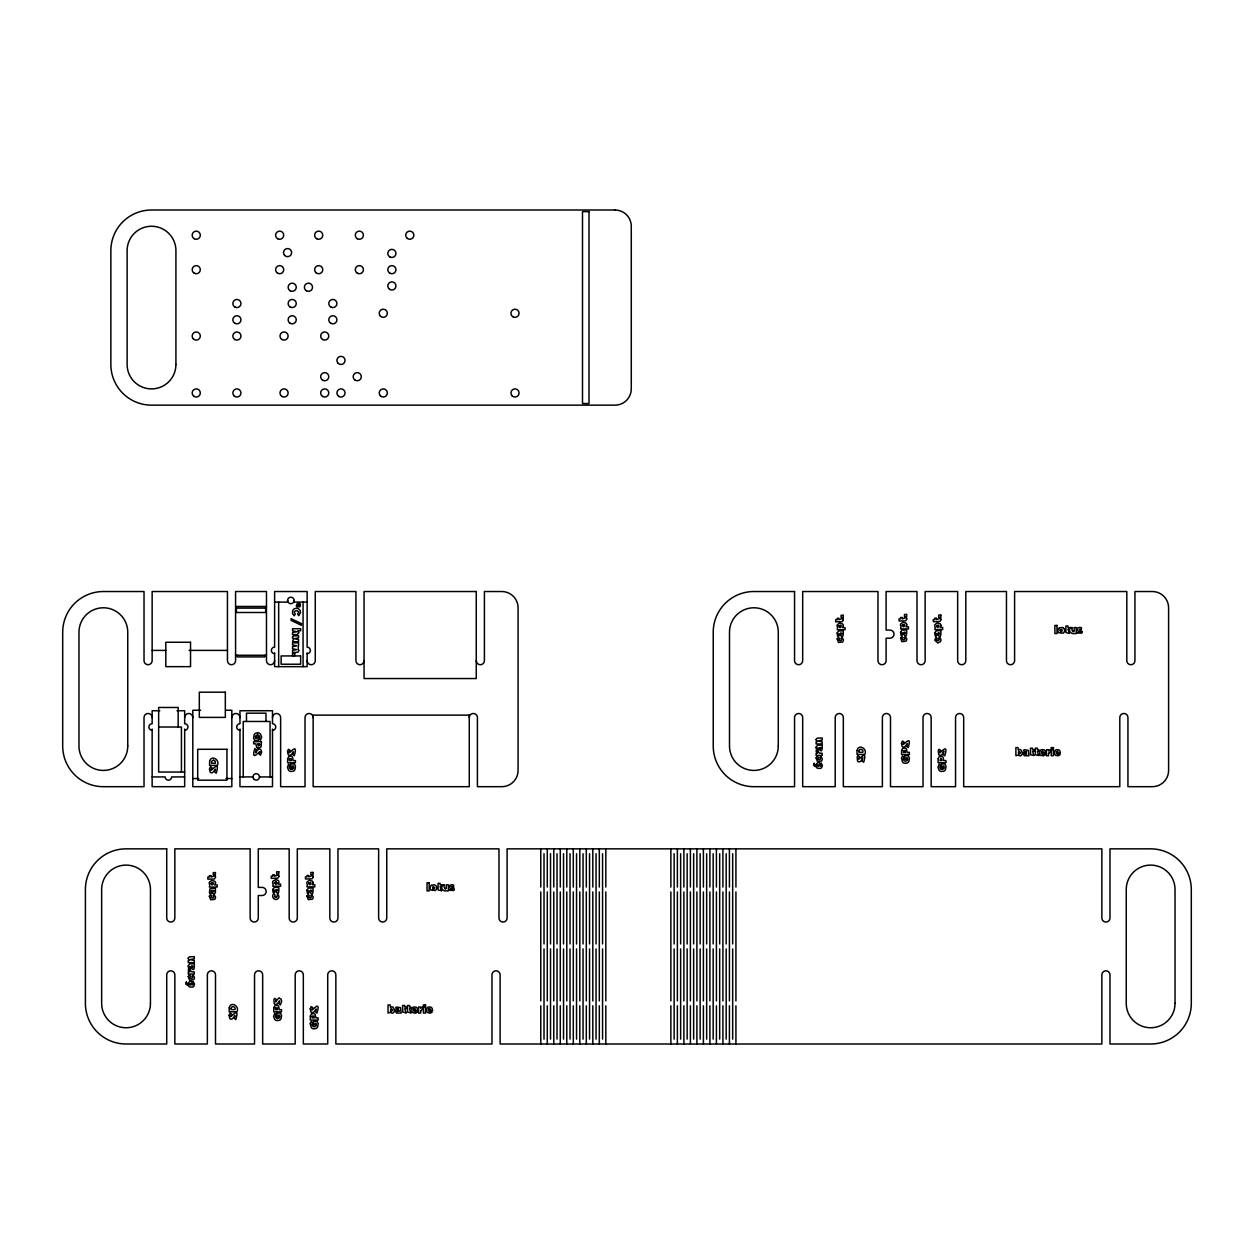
<?xml version="1.0" encoding="UTF-8"?>
<svg xmlns="http://www.w3.org/2000/svg" width="1254" height="1254" viewBox="0 0 1254 1254"><rect width="100%" height="100%" fill="white"/><g stroke="black" fill="none" stroke-linecap="round" stroke-linejoin="round"><path stroke-width="1.5" d="M540.772 1044.002L540.772 1005.786M540.772 1000.911L540.772 891.939M540.772 887.064L540.772 848.848M544.017 1039.127L544.017 948.87M544.017 943.98L544.017 853.723M547.277 1044.002L547.277 1005.786M547.277 1000.911L547.277 891.939M547.277 887.064L547.277 848.848M550.522 1039.127L550.522 948.87M550.522 943.98L550.522 853.723M553.782 1044.002L553.782 1005.786M553.782 1000.911L553.782 891.939M553.782 887.064L553.782 848.848M557.027 1039.127L557.027 948.87M557.027 943.98L557.027 853.723M560.287 1044.002L560.287 1005.786M560.287 1000.911L560.287 891.939M560.287 887.064L560.287 848.848M563.532 1039.127L563.532 948.87M563.532 943.98L563.532 853.723M566.792 1044.002L566.792 1005.786M566.792 1000.911L566.792 891.939M566.792 887.064L566.792 848.848M570.037 1039.127L570.037 948.87M570.037 943.98L570.037 853.723M573.297 1044.002L573.297 1005.786M573.297 1000.911L573.297 891.939M573.297 887.064L573.297 848.848M576.542 1039.127L576.542 948.87M576.542 943.98L576.542 853.723M579.803 1044.002L579.803 1005.786M579.803 1000.911L579.803 891.939M579.803 887.064L579.803 848.848M583.047 1039.127L583.047 948.87M583.047 943.98L583.047 853.723M586.308 1044.002L586.308 1005.786M586.308 1000.911L586.308 891.939M586.308 887.064L586.308 848.848M589.552 1039.127L589.552 948.87M589.552 943.98L589.552 853.723M592.813 1044.002L592.813 1005.786M592.813 1000.911L592.813 891.939M592.813 887.064L592.813 848.848M596.058 1039.127L596.058 948.87M596.058 943.98L596.058 853.723M599.318 1044.002L599.318 1005.786M599.318 1000.911L599.318 891.939M599.318 887.064L599.318 848.848M602.563 1039.127L602.563 948.87M602.563 943.98L602.563 853.723M605.823 1044.002L605.823 1005.786M605.823 1000.911L605.823 891.939M605.823 887.064L605.823 848.848M670.874 1044.002L670.874 1005.786M670.874 1000.911L670.874 891.939M670.874 887.064L670.874 848.848M674.135 1039.127L674.135 948.87M674.135 943.98L674.135 853.723M677.379 1044.002L677.379 1005.786M677.379 1000.911L677.379 891.939M677.379 887.064L677.379 848.848M680.64 1039.127L680.64 948.87M680.64 943.98L680.64 853.723M683.885 1044.002L683.885 1005.786M683.885 1000.911L683.885 891.939M683.885 887.064L683.885 848.848M687.145 1039.127L687.145 948.87M687.145 943.98L687.145 853.723M690.39 1044.002L690.39 1005.786M690.39 1000.911L690.39 891.939M690.39 887.064L690.39 848.848M693.65 1039.127L693.65 948.87M693.65 943.98L693.65 853.723M696.895 1044.002L696.895 1005.786M696.895 1000.911L696.895 891.939M696.895 887.064L696.895 848.848M700.155 1039.127L700.155 948.87M700.155 943.98L700.155 853.723M703.4 1044.002L703.4 1005.786M703.4 1000.911L703.4 891.939M703.4 887.064L703.4 848.848M706.66 1039.127L706.66 948.87M706.66 943.98L706.66 853.723M709.905 1044.002L709.905 1005.786M709.905 1000.911L709.905 891.939M709.905 887.064L709.905 848.848M713.165 1039.127L713.165 948.87M713.165 943.98L713.165 853.723M716.41 1044.002L716.41 1005.786M716.41 1000.911L716.41 891.939M716.41 887.064L716.41 848.848M719.671 1039.127L719.671 948.87M719.671 943.98L719.671 853.723M722.915 1044.002L722.915 1005.786M722.915 1000.911L722.915 891.939M722.915 887.064L722.915 848.848M726.176 1039.127L726.176 948.87M726.176 943.98L726.176 853.723M729.42 1044.002L729.42 1005.786M729.42 1000.911L729.42 891.939M729.42 887.064L729.42 848.848M732.681 1039.127L732.681 948.87M732.681 943.98L732.681 853.723M735.926 1044.002L735.926 1005.786M735.926 1000.911L735.926 891.939M735.926 887.064L735.926 848.848M1022.496 752.713L1021.696 755.033A2.477 2.477 0 0 1 1019.831 755.864L1017.997 755.002L1015.881 755.739L1015.881 747.603L1017.997 747.603L1018.326 750.158A2.116 2.116 0 0 1 1019.815 749.578A2.461 2.461 0 0 1 1020.834 749.782L1022.496 752.698M430.091 887.879L430.153 887.252A3.041 3.041 0 0 1 431.501 885.355M287.621 602.092L287.621 600.478A3.26 3.26 0 0 1 290.881 597.217A3.26 3.26 0 0 1 294.126 600.478L293.687 602.092A3.26 3.26 0 0 1 288.059 602.092L274.61 602.092M434.699 887.895C431.94 892.393 431.909 883.333 434.699 887.879M1025.145 753.858C1027.167 751.224 1027.042 756.162 1025.145 753.889M451.236 886.5L453.509 886.766L453.682 885.136A4.812 4.812 0 0 0 451.753 884.728L450.029 885.261A1.771 1.771 0 0 0 449.387 886.28C449.371 890.998 456.895 887.424 449.042 890.136L453.682 890.512A1.756 1.756 0 0 0 454.324 889.478L453.744 887.707L451.299 886.688M431.517 885.277L434.135 884.791A3.401 3.401 0 0 1 435.812 885.653A3.01 3.01 0 0 1 436.753 887.863L436.69 888.506A3.104 3.104 0 0 1 435.31 890.481L431.031 890.121A3.041 3.041 0 0 1 430.091 887.895M1059.364 627.956L1061.966 627.47A3.401 3.401 0 0 1 1063.658 628.332M862.595 757.667L860.777 761.413L858.849 761.868A2.226 2.226 0 0 1 857.579 761.115L857.14 757.118L857.924 755.692L859.445 756.773C854.946 765.771 868.693 745.472 863.661 762.291L862.219 761.084L862.627 757.667M943.729 751.193L941.911 754.955L939.983 755.41A2.226 2.226 0 0 1 938.713 754.642L938.274 750.644L939.042 749.234L940.578 750.315C936.064 759.313 949.827 738.998 944.779 755.817L943.353 754.626L943.745 751.193M820.304 748.889C822.561 746.976 817.624 746.851 820.273 748.889M940.986 758.309L939.951 760.567L942.02 760.567L941.002 758.309M275.802 884.148L277.165 882.926L275.802 881.687M275.802 897.425L277.056 896.704L277.573 893.647L278.952 896.328A3.135 3.135 0 0 1 278.027 898.585C274.955 901.798 270.237 896.077 273.999 893.679L275.065 895.121L274.548 896.72L275.77 897.425M275.77 881.687L274.407 882.926L275.77 884.148M279.109 998.137C276.695 998.795 274.72 1005.63 276.162 999.422L274.642 998.341L273.858 999.767L274.297 1003.764A2.226 2.226 0 0 0 275.567 1004.517C278.639 1004.579 280.692 996.554 278.937 1003.733L280.379 1004.94L281.664 1001.288L280.99 998.999L279.125 998.137M937.867 642.816L940.077 641.923A3.135 3.135 0 0 0 941.002 639.665L939.622 636.985L938.603 638.396C941.299 641.202 934.434 641.233 937.13 638.443L936.048 637.016L934.763 640.277L937.851 642.816M257.556 732.838L255.91 733.151A3.825 3.825 0 0 0 254.17 734.672L253.606 738.089L254.719 740.471L258.23 740.471L258.23 736.882L256.647 736.882L256.647 738.418L255.706 738.418L255.424 736.725A2.069 2.069 0 0 1 255.738 735.957A1.959 1.959 0 0 1 256.662 735.205L257.54 735.048M213.682 894.024L215.422 892.801L215.406 888.13L210.029 888.772L209.418 892.425L209.763 893.506L211.252 893.083C211.534 887.08 210.938 893.444 213.666 894.024M291.539 769.345L292.417 769.188A1.959 1.959 0 0 0 293.358 768.436A2.069 2.069 0 0 0 293.671 767.667L293.389 765.975L292.433 765.975L292.433 767.511L290.85 767.511L290.85 763.921L294.361 763.921L295.474 766.304L294.909 769.721A3.825 3.825 0 0 1 293.17 771.241L290.693 771.476A4.044 4.044 0 0 1 288.639 770.364L287.464 767.354L288.592 764.188L290.113 765.457L289.564 766.319A2.555 2.555 0 0 0 289.423 767.761L290.317 769M942.083 769.345L942.945 769.188A1.959 1.959 0 0 0 943.886 768.436A2.069 2.069 0 0 0 944.199 767.667L943.917 765.975L942.961 765.975L942.961 767.511L941.378 767.511L941.378 763.921L944.889 763.921L946.018 766.304L945.453 769.721A3.825 3.825 0 0 1 943.698 771.241L941.221 771.476A4.044 4.044 0 0 1 939.168 770.364L937.992 767.354L939.121 764.188L940.657 765.457L940.108 766.319A2.555 2.555 0 0 0 939.951 767.761L940.861 769M277.667 1018.452L278.529 1018.295A1.959 1.959 0 0 0 279.47 1017.558A2.069 2.069 0 0 0 279.783 1016.79L279.501 1015.097L278.56 1015.097L278.56 1016.633L276.977 1016.633L276.977 1013.044L280.488 1013.044L281.601 1015.411L281.037 1018.844A3.825 3.825 0 0 1 279.281 1020.348L276.82 1020.599A4.044 4.044 0 0 1 274.751 1019.486L273.576 1016.477L274.72 1013.31L276.241 1014.58L275.692 1015.442A2.555 2.555 0 0 0 275.551 1016.869L276.444 1018.123M213.462 760.206L211.785 761.115L211.487 763.231L215.453 763.231L215.171 761.115L213.478 760.206M275.755 879.603L272.855 881.264A2.461 2.461 0 0 0 272.635 882.283A2.116 2.116 0 0 0 273.215 883.772L272.776 886.233L280.582 886.233L280.582 884.117L278.075 884.117L278.937 882.267A2.477 2.477 0 0 0 278.09 880.402L275.786 879.603M293.687 602.092L307.136 602.092M235.58 606.481L266.475 606.481M152.142 650.403L165.81 650.403M189.088 650.403L227.444 650.403M235.58 655.278L266.475 655.278M200.609 710.25L192.802 710.25L192.802 786.681L231.833 786.681L231.833 710.25L225.986 710.25M159.807 710.736L152.142 710.736L152.142 723.746A3.26 3.26 0 0 0 148.897 727.006A3.26 3.26 0 0 0 152.142 730.251M177.018 710.736L184.667 710.736L184.667 723.746A3.26 3.26 0 0 1 187.928 727.006A3.26 3.26 0 0 1 184.667 730.251M158.647 727.006L181.422 727.006L181.422 772.041M184.667 772.041L158.647 772.041L158.647 707.475L178.162 707.475L178.162 727.006M152.142 776.931L165.152 776.931A3.26 3.26 0 0 0 168.412 780.176A3.26 3.26 0 0 0 171.657 776.931L184.667 776.931M239.969 776.931L252.979 776.931M259.484 776.931L272.494 776.931M192.802 778.546L198.665 778.546M225.986 778.546L231.833 778.546M257.572 732.838L258.387 732.916A4.044 4.044 0 0 1 260.456 734.029L261.631 737.038L260.487 740.205L258.967 738.935L259.515 738.073A2.555 2.555 0 0 0 259.656 736.647L258.763 735.393A2.242 2.242 0 0 0 257.556 735.048M258.058 748.183L261.067 746.898L261.475 741.663L253.669 741.663L253.669 743.826L255.91 743.826L256.615 747.306A2.477 2.477 0 0 0 258.058 748.183M299.549 603.597L297.339 603.582L296.508 605.666M297.041 606.685L299.549 606.92A2.069 2.069 0 0 0 300.396 605.651L300.396 604.867A2.069 2.069 0 0 0 299.549 603.519M288.059 602.092L287.621 600.478M307.136 652.958L307.136 666.658L274.61 666.658L274.61 652.895M303.076 602.092L303.076 666.658M294.126 600.478L294.126 602.092M278.67 602.092L278.67 666.658M272.494 729.091L272.494 786.681L239.969 786.681L239.969 729.091M270.065 776.931L270.065 721.473L243.229 721.473L243.229 776.931M265.989 721.473L265.989 713.181L246.474 713.181L246.474 721.473M264.86 655.278L264.86 656.908L237.21 656.908L237.21 655.278M184.667 729.091L184.667 786.681L152.142 786.681L152.142 729.091M277.777 1018.467A2.069 2.069 0 0 1 276.664 1018.154M1059.332 628.035A3.041 3.041 0 0 0 1057.984 629.963L1057.921 630.558A3.041 3.041 0 0 0 1058.862 632.8L1063.157 633.176A3.104 3.104 0 0 0 1064.521 631.185L1064.583 630.558A3.104 3.104 0 0 0 1063.627 628.285M942.177 769.36A2.069 2.069 0 0 1 941.064 769.031M152.142 717.57A4.06 4.06 0 0 0 148.082 713.495A4.06 4.06 0 0 0 144.022 717.57L144.022 786.681L103.361 786.681A40.661 40.661 0 0 1 62.7 746.02L62.7 632.188A40.661 40.661 0 0 1 103.361 591.527L144.022 591.527L144.022 660.639A4.06 4.06 0 0 0 148.082 664.714A4.06 4.06 0 0 0 152.142 660.639L152.142 591.527L227.444 591.527L227.444 660.639A4.06 4.06 0 0 0 231.52 664.714A4.06 4.06 0 0 0 235.58 660.639L235.58 591.527L266.475 591.527L266.475 660.639A4.06 4.06 0 0 0 270.55 664.714A4.06 4.06 0 0 0 274.61 660.639M184.667 717.57A4.06 4.06 0 0 1 188.743 713.495A4.06 4.06 0 0 1 192.802 717.57M231.833 717.57A4.06 4.06 0 0 1 235.909 713.495A4.06 4.06 0 0 1 239.969 717.57M272.494 717.57A4.06 4.06 0 0 1 276.57 713.495A4.06 4.06 0 0 1 280.63 717.57L280.63 786.681L305.02 786.681L305.02 717.57A4.06 4.06 0 0 1 309.095 713.495A4.06 4.06 0 0 1 313.155 717.57M469.278 717.57A4.06 4.06 0 0 1 473.354 713.495A4.06 4.06 0 0 1 477.413 717.57L477.413 786.681L501.804 786.681A16.271 16.271 0 0 0 518.074 770.426L518.074 607.782A16.271 16.271 0 0 0 501.804 591.527L484.405 591.527L484.405 660.639A4.06 4.06 0 0 1 480.345 664.714A4.06 4.06 0 0 1 476.269 660.639M307.136 660.639A4.06 4.06 0 0 0 311.196 664.714A4.06 4.06 0 0 0 315.271 660.639L315.271 591.527L355.932 591.527L355.932 660.639A4.06 4.06 0 0 0 359.992 664.714A4.06 4.06 0 0 0 364.052 660.639M291.649 769.36A2.069 2.069 0 0 1 290.536 769.031M272.494 730.251A3.26 3.26 0 0 0 275.755 727.006A3.26 3.26 0 0 0 272.494 723.746L272.494 710.736L239.969 710.736L239.969 723.746A3.26 3.26 0 0 0 236.724 727.006A3.26 3.26 0 0 0 239.969 730.251M274.61 653.647A3.26 3.26 0 0 1 271.366 650.403A3.26 3.26 0 0 1 274.61 647.142L274.61 591.527L307.136 591.527L307.136 647.205A3.26 3.26 0 0 1 310.396 650.403A3.26 3.26 0 0 1 307.136 653.647M296.869 606.654A2.069 2.069 0 0 1 296.336 605.651M300.49 612.422L298.875 615.73L297.606 614.115L298.53 612.407A1.724 1.724 0 0 0 298.17 611.341L296.461 610.541L294.706 611.341A1.724 1.724 0 0 0 294.361 612.407L295.301 614.162L294.141 615.792L292.511 613.504L292.684 610.761A3.84 3.84 0 0 1 294.11 609.005A4.044 4.044 0 0 1 296.414 608.315A4.06 4.06 0 0 1 299.314 609.491A3.903 3.903 0 0 1 300.176 610.776L300.49 612.422M417.692 1010.41L413.648 1010.63L414.949 1011.617A1.646 1.646 0 0 0 415.967 1011.288L417.457 1011.978L415.67 1013.122L412.974 1012.699A2.821 2.821 0 0 1 411.845 1011.351L412.096 1008.279A2.947 2.947 0 0 1 414.008 1006.946L415.999 1007.15A2.68 2.68 0 0 1 417.268 1008.373L417.692 1010.41M432.536 1010.41L428.492 1010.63L429.793 1011.617A1.646 1.646 0 0 0 430.812 1011.288L432.301 1011.978L430.514 1013.122L427.833 1012.699A2.821 2.821 0 0 1 426.689 1011.351L426.94 1008.279A2.947 2.947 0 0 1 428.852 1006.946L430.843 1007.15A2.68 2.68 0 0 1 432.113 1008.373L432.536 1010.41M1045.523 753.09L1041.478 753.309L1042.779 754.297A1.646 1.646 0 0 0 1043.798 753.967L1045.287 754.657L1043.5 755.801L1040.82 755.378A2.821 2.821 0 0 1 1039.676 754.03L1039.927 750.958A2.947 2.947 0 0 1 1041.839 749.626L1043.83 749.845A2.68 2.68 0 0 1 1045.099 751.052L1045.523 753.09M1060.367 753.09L1056.323 753.309L1057.624 754.297A1.646 1.646 0 0 0 1058.642 753.967L1060.132 754.657L1058.36 755.801L1055.664 755.378A2.821 2.821 0 0 1 1054.536 754.03L1054.786 750.958A2.947 2.947 0 0 1 1056.683 749.626L1058.689 749.845A2.68 2.68 0 0 1 1059.959 751.052L1060.367 753.09M420.733 1010.693L420.701 1013.06L418.585 1013.06L418.585 1007.025L420.701 1007.025L420.701 1008.247L422.614 1006.931L422.614 1009.156L420.733 1010.693M1048.563 753.372L1048.548 755.739L1046.432 755.739L1046.432 749.704L1048.548 749.704L1048.548 750.927L1050.444 749.61L1050.444 751.836L1048.563 753.372M188.241 965.909L188.664 969.107L190.153 968.668C188.351 960.987 195.06 977.728 194.307 963.715L189.746 963.871L188.241 965.909M272.729 889.494L273.153 892.691L274.642 892.252C272.839 884.572 279.564 901.312 278.796 887.299L274.234 887.456L272.729 889.494M306.964 890.152L307.371 893.334L308.876 892.911C307.073 885.23 313.782 901.971 313.03 887.957L308.453 888.114L306.964 890.152M816.088 747.212L816.495 750.409L818 749.97C816.197 742.305 822.906 759.031 822.154 745.033L817.577 745.174L816.088 747.212M837.17 633.004L837.594 636.186L839.083 635.762C837.28 628.082 843.989 644.822 843.237 630.809L838.675 630.966L837.17 633.004M900.576 632.173L900.999 635.37L902.488 634.932C900.685 627.251 907.394 643.992 906.642 629.994L902.065 630.135L900.576 632.173M934.794 632.831L935.218 636.013L936.707 635.59C934.904 627.909 941.613 644.65 940.861 630.637L936.283 630.793L934.794 632.831M215.531 877.126L214.465 879.023L207.85 879.164L207.85 877.048L209.371 877.048L209.371 875.637L211.08 875.637L211.08 877.048L215.186 875.653L215.531 877.126M278.921 876.311L277.855 878.192L271.24 878.333L271.24 876.217L272.776 876.217L272.776 874.806L274.485 874.806L274.485 876.217L278.576 874.837L278.921 876.311M313.155 876.954L312.074 878.85L305.474 878.976L305.474 876.859L306.995 876.859L306.995 875.464L308.703 875.464L308.703 876.859L312.81 875.48L313.155 876.954M843.362 619.805L842.296 621.702L835.681 621.843L835.681 619.727L837.217 619.727L837.217 618.316L838.91 618.316L838.91 619.727L843.017 618.347L843.362 619.805M906.767 618.99L905.686 620.871L899.087 621.012L899.087 618.896L900.607 618.896L900.607 617.485L902.316 617.485L902.316 618.896L906.423 617.517L906.767 618.99M940.986 619.633L939.92 621.529L933.305 621.67L933.305 619.554L934.826 619.554L934.826 618.144L936.534 618.144L936.534 619.554L940.641 618.159L940.986 619.633M287.652 758.686L287.605 762.73L295.411 762.73L295.411 760.567L293.185 760.567L292.464 757.087A2.477 2.477 0 0 0 291.022 756.209L288.718 756.648L287.652 758.686M273.78 1007.793L273.733 1011.837L281.523 1011.837L281.523 1009.674L279.297 1009.674L278.592 1006.21A2.477 2.477 0 0 0 277.15 1005.316L274.845 1005.771L273.78 1007.793M310.349 1016.006L310.302 1020.051L318.108 1020.051L318.108 1017.887L315.883 1017.887L315.162 1014.408A2.477 2.477 0 0 0 313.719 1013.53L311.415 1013.969L310.349 1016.006M901.61 750.472L901.563 754.516L909.369 754.516L909.369 752.369L907.144 752.369L906.423 748.889A2.477 2.477 0 0 0 904.98 747.995L902.676 748.45L901.61 750.472M938.18 758.686L938.133 762.73L945.939 762.73L945.939 760.567L943.713 760.567L942.992 757.087A2.477 2.477 0 0 0 941.55 756.209L939.246 756.648L938.18 758.686M209.512 768.906L210.139 772.072A2.226 2.226 0 0 0 211.409 772.825C214.481 772.887 216.534 764.877 214.779 772.041L216.221 773.248C221.253 756.428 207.521 776.728 212.004 767.73L210.484 766.649L209.512 768.906M229.121 1015.27L229.748 1018.436A2.226 2.226 0 0 0 231.018 1019.188C234.09 1019.251 236.144 1011.226 234.388 1018.405L235.815 1019.612C240.862 1002.792 227.115 1023.092 231.614 1014.094L230.093 1013.013L229.121 1015.27M261.6 751.961L260.566 755.159L259.045 754.077C263.544 745.095 249.797 765.395 254.828 748.575L256.271 749.767C254.515 756.946 256.568 748.936 259.625 748.999A2.226 2.226 0 0 1 260.91 749.751L261.6 751.961M287.542 751.491L288.185 754.642A2.226 2.226 0 0 0 289.455 755.41C292.511 755.457 294.565 747.447 292.809 754.626L294.251 755.817C299.283 739.014 285.551 759.297 290.035 750.315L288.514 749.234L287.542 751.491M310.24 1008.812L310.882 1011.962A2.226 2.226 0 0 0 312.152 1012.715C315.209 1012.777 317.262 1004.767 315.506 1011.947L316.948 1013.138C321.98 996.319 308.249 1016.618 312.732 1007.636L311.211 1006.554L310.24 1008.812M901.501 743.277L902.143 746.443A2.226 2.226 0 0 0 903.413 747.196C906.47 747.259 908.523 739.233 906.767 746.412L908.209 747.619C913.178 731.019 899.682 750.754 903.993 742.102L902.472 741.02L901.501 743.277M231.128 1008.247L231.097 1009.595L235.062 1009.595C236.16 1006.79 231.582 1005.222 231.128 1008.247M858.959 750.927L858.927 752.275L862.893 752.275C864.006 749.469 859.413 747.901 858.959 750.927M209.637 761.397L209.575 765.395L217.365 765.395C220.312 759.626 211.033 754.532 209.637 761.397M229.247 1007.761L229.184 1011.759L236.975 1011.759C239.922 1005.99 230.642 1000.896 229.247 1007.761M857.093 750.441L857.015 754.438L864.821 754.438C867.752 748.669 858.473 743.575 857.093 750.441M310.224 1023.719L311.321 1027.684A4.044 4.044 0 0 0 313.39 1028.797L315.867 1028.562A3.825 3.825 0 0 0 317.607 1027.042L318.171 1023.625L317.058 1021.242L313.547 1021.242L313.547 1024.831L315.13 1024.831L315.13 1023.295L316.086 1023.295L316.369 1024.988A2.069 2.069 0 0 1 316.055 1025.756A1.959 1.959 0 0 1 315.115 1026.509L314.237 1026.665A2.242 2.242 0 0 1 313.014 1026.321L312.121 1025.067A2.555 2.555 0 0 1 312.262 1023.64L312.81 1022.778L311.29 1021.508L310.224 1023.719M394.665 1010.034L393.866 1012.354A2.477 2.477 0 0 1 392 1013.185L390.151 1012.323L388.035 1013.06L388.035 1004.924L390.151 1004.924L390.496 1007.464A2.116 2.116 0 0 1 391.985 1006.884A2.461 2.461 0 0 1 393.004 1007.103L394.665 1010.019M901.485 758.184L902.582 762.166A4.044 4.044 0 0 0 904.651 763.278L907.128 763.028A3.825 3.825 0 0 0 908.868 761.523L909.432 758.09L908.319 755.723L904.808 755.723L904.808 759.313L906.391 759.313L906.391 757.777L907.347 757.777L907.63 759.469A2.069 2.069 0 0 1 907.316 760.237A1.959 1.959 0 0 1 906.376 760.974L905.498 761.131A2.242 2.242 0 0 1 904.275 760.802L903.382 759.548A2.555 2.555 0 0 1 903.523 758.121L904.071 757.259L902.551 755.99L901.485 758.184M298.703 650.497L298.562 651.359A1.74 1.74 0 0 1 297.809 652.252L292.543 652.566L292.543 650.45L296.822 649.619L292.543 648.757L292.543 646.641L296.822 645.81L292.543 644.964L292.543 642.847L298.562 642.847L298.562 644.964C298.468 645.481 297.841 648.788 298.703 650.497M188.178 958.26L189.135 960.533L188.288 960.533L188.288 962.649L194.307 962.649L194.307 960.533L190.028 959.639L194.307 958.793L194.307 956.677L189.448 956.802L188.178 958.26M292.448 637.33L293.358 639.587L292.543 641.703L298.562 641.703L298.562 639.587L294.282 638.709L298.562 637.847L298.562 635.731L293.702 635.872L292.448 637.33M298.703 632.643L297.417 634.555L292.543 634.681L292.543 632.565L296.822 631.718L292.543 630.825L292.543 628.709L300.678 628.709L300.678 630.825L297.747 630.825L298.703 632.643M816.025 739.578L816.965 741.835L816.119 741.835L816.119 743.951L822.154 743.951L822.154 741.835L817.859 740.942L822.154 740.095L822.154 737.979L817.279 738.12L816.025 739.578M194.464 984.171L193.962 986.036A2.821 2.821 0 0 1 192.614 987.164L189.526 986.914A2.947 2.947 0 0 1 188.21 985.001L188.413 983.011A2.68 2.68 0 0 1 189.62 981.741C193.445 978.684 191.125 988.168 192.881 984.061A1.646 1.646 0 0 0 192.536 983.042L193.226 981.553L194.464 984.171M822.295 765.489L821.793 767.338A2.821 2.821 0 0 1 820.445 768.467L817.373 768.216A2.947 2.947 0 0 1 816.04 766.319L816.26 764.313A2.68 2.68 0 0 1 817.467 763.043C821.292 760.002 818.972 769.486 820.712 765.379A1.646 1.646 0 0 0 820.382 764.36L821.072 762.871L822.295 765.489M1082.202 631.687L1082.155 632.157A1.756 1.756 0 0 1 1081.512 633.192L1076.888 632.815C1084.741 630.119 1077.186 633.678 1077.217 628.959A1.771 1.771 0 0 1 1077.86 627.941L1079.584 627.423A4.812 4.812 0 0 1 1081.528 627.815L1081.356 629.461L1079.145 629.367L1082.202 631.655M395.308 1010.865L396.499 1013.06L401.17 1013.06L400.512 1007.667L396.875 1007.072L395.778 1007.401L396.217 1008.906C401.719 1009.062 396.766 1008.812 395.308 1010.865M1023.139 753.544L1024.33 755.754L1029.001 755.739L1028.358 750.362L1024.706 749.751L1023.625 750.08L1024.048 751.585C1029.55 751.742 1024.596 751.491 1023.139 753.544M191.737 966.16C192.003 969.781 194.292 964.812 191.737 966.16M212.835 890.559C213.086 894.196 215.374 889.227 212.835 890.559M276.225 889.744C276.491 893.365 278.78 888.396 276.225 889.744M310.459 890.387C310.71 894.024 312.998 889.055 310.459 890.387M840.666 633.254C840.932 636.875 843.221 631.906 840.666 633.254M904.071 632.424C904.322 636.044 906.611 631.076 904.071 632.424M938.29 633.066C938.541 636.703 940.829 631.734 938.29 633.066M188.257 976.584L189.558 980.142L193.539 979.766A3.135 3.135 0 0 0 194.464 977.509L193.069 974.828L192.05 976.239C194.746 979.06 187.896 979.076 190.577 976.302L189.511 974.86L188.257 976.584M209.34 896.218L210.656 899.792L214.622 899.416A3.135 3.135 0 0 0 215.547 897.159L214.168 894.478L213.149 895.889C215.845 898.695 208.979 898.71 211.675 895.936L210.609 894.51L209.34 896.218M306.964 896.046L308.265 899.604L312.246 899.243A3.135 3.135 0 0 0 313.171 896.986L311.791 894.29L310.757 895.717C313.453 898.522 306.603 898.538 309.283 895.764L308.218 894.337L306.964 896.046M816.088 757.886L817.389 761.444L821.37 761.084A3.135 3.135 0 0 0 822.295 758.827L820.915 756.146L819.881 757.557C822.577 760.363 815.727 760.379 818.407 757.604L817.342 756.178L816.088 757.886M837.186 638.897L838.487 642.471L842.469 642.095A3.135 3.135 0 0 0 843.393 639.838L841.998 637.157L840.979 638.568C843.676 641.374 836.826 641.405 839.506 638.631L838.44 637.189L837.186 638.897M900.576 638.082L901.877 641.64L905.858 641.264A3.135 3.135 0 0 0 906.783 639.007L905.404 636.327L904.369 637.737C907.081 640.543 900.215 640.575 902.911 637.8L901.83 636.358L900.576 638.082M215.547 883.098L214.669 884.932L217.193 884.932L217.193 887.048L209.371 887.048L209.826 884.603A2.116 2.116 0 0 1 209.246 883.114A2.461 2.461 0 0 1 209.465 882.095L211.675 880.496L214.7 881.233A2.477 2.477 0 0 1 215.547 883.098M313.155 882.926L312.293 884.76L314.801 884.76L314.801 886.876L306.995 886.876L307.434 884.431A2.116 2.116 0 0 1 306.854 882.941A2.461 2.461 0 0 1 307.073 881.923L309.299 880.308L312.324 881.06A2.477 2.477 0 0 1 313.155 882.926M843.378 625.777L842.5 627.627L845.024 627.627L845.024 629.727L837.217 629.727L837.656 627.282A2.116 2.116 0 0 1 837.076 625.793A2.461 2.461 0 0 1 837.296 624.774L839.506 623.175L842.531 623.912A2.477 2.477 0 0 1 843.378 625.777M906.767 624.947L905.905 626.796L908.429 626.796L908.429 628.912L900.607 628.912L901.062 626.467A2.116 2.116 0 0 1 900.482 624.962A2.461 2.461 0 0 1 900.685 623.943L902.911 622.345L905.937 623.081A2.477 2.477 0 0 1 906.767 624.947M941.002 625.605L940.124 627.439L942.647 627.439L942.647 629.555L934.826 629.555L935.28 627.11A2.116 2.116 0 0 1 934.7 625.621A2.461 2.461 0 0 1 934.92 624.602L937.13 623.003L940.155 623.74A2.477 2.477 0 0 1 941.002 625.605M259.656 744.845L258.183 746.005L257.603 743.826L259.656 743.826L259.656 744.845M289.486 759.031L289.423 760.567L291.492 760.567L291.21 758.639L289.486 759.031M275.614 1008.138L275.551 1009.674L277.604 1009.674L277.338 1007.746L275.614 1008.138M312.183 1016.351L312.121 1017.887L314.19 1017.887L313.908 1015.959L312.183 1016.351M903.444 750.817L903.382 752.369L905.451 752.369L905.169 750.425L903.444 750.817M446.252 888.13C445.06 891.139 443.273 886.155 444.512 884.854L442.396 884.854C439.637 889.776 444.966 891.484 446.252 890.889L448.368 890.889L448.368 884.854L446.252 884.854L446.252 888.13M1074.098 630.809C1072.907 633.819 1071.12 628.85 1072.342 627.549L1070.242 627.549C1067.467 632.455 1072.797 634.163 1074.098 633.568L1076.214 633.568L1076.214 627.549L1074.098 627.549L1074.098 630.809M392.58 1010.05C389.931 1014.627 389.9 1005.473 392.58 1010.019M1020.411 752.729C1017.762 757.306 1017.731 748.152 1020.411 752.698M1060.069 630.025C1060.962 635.355 1064.317 627.031 1060.069 630.025M399.101 1010.865L397.361 1011.476L399.101 1010.865M297.559 604.898C298.233 608.598 300.725 602.782 297.559 604.898M189.777 983.951C190.044 987.509 191.94 981.929 189.777 983.951M817.624 765.269C817.874 768.827 819.771 763.231 817.624 765.269M211.111 883.271C212.177 888.208 215.625 880.371 211.111 883.271M308.735 883.098C309.801 888.036 313.234 880.198 308.735 883.098M838.942 625.95C840.023 630.887 843.456 623.066 838.942 625.95M902.347 625.135C903.413 630.057 906.861 622.235 902.347 625.135M936.566 625.777C937.631 630.715 941.08 622.893 936.566 625.777M413.742 1009.094C415.889 1011.539 415.889 1006.993 413.742 1009.094M428.586 1009.094C430.733 1011.539 430.733 1006.993 428.586 1009.094M1041.572 751.773C1043.72 754.218 1043.72 749.673 1041.572 751.773M1056.432 751.773C1058.564 754.218 1058.58 749.673 1056.432 751.773M186.329 982.054L185.686 984.029L187.739 985.189L186.329 982.054M814.159 763.372L813.532 765.332L815.586 766.492L814.159 763.372M1069.349 633.348L1065.978 632.627L1065.837 626.012L1067.953 626.012L1067.953 627.549L1069.364 627.549L1069.364 629.242L1067.953 629.242L1069.349 633.348M441.502 890.669L438.148 889.948L438.007 883.333L440.123 883.333L440.123 884.854L441.533 884.854L441.533 886.562L440.123 886.562L441.502 890.669M1033.939 755.519L1030.584 754.783L1030.443 748.183L1032.559 748.183L1032.559 749.704L1033.97 749.704L1033.97 751.412L1032.559 751.412L1033.939 755.519M1038.751 755.519L1035.381 754.783L1035.255 748.183L1037.371 748.183L1037.371 749.704L1038.767 749.704L1038.767 751.412L1037.371 751.412L1038.751 755.519M406.108 1012.824L402.738 1012.103L402.612 1005.504L404.728 1005.504L404.728 1007.025L406.124 1007.025L406.124 1008.733L404.728 1008.733L406.108 1012.824M410.904 1012.824L407.55 1012.103L407.409 1005.504L409.525 1005.504L409.525 1007.025L410.936 1007.025L410.936 1008.733L409.525 1008.733L410.904 1012.824M615.024 209.998L151.515 209.998A40.661 40.661 0 0 0 110.854 250.659L110.854 364.491A40.661 40.661 0 0 0 151.515 405.152L615.024 405.152A16.271 16.271 0 0 0 631.279 388.897L631.279 226.253A16.271 16.271 0 0 0 615.024 209.998M589.004 211.628L582.499 211.628L582.499 403.522L589.004 403.522L589.004 211.628M476.269 591.527L364.052 591.527L364.052 678.539L476.269 678.539L476.269 591.527M794.55 591.527L753.889 591.527A40.661 40.661 0 0 0 713.228 632.188L713.228 746.02A40.661 40.661 0 0 0 753.889 786.681L794.55 786.681L794.55 717.57A4.06 4.06 0 0 1 798.61 713.495A4.06 4.06 0 0 1 802.685 717.57L802.685 786.681L835.211 786.681L835.211 717.57A4.06 4.06 0 0 1 839.271 713.495A4.06 4.06 0 0 1 843.331 717.57L843.331 786.681L882.377 786.681L882.377 717.57A4.06 4.06 0 0 1 886.437 713.495A4.06 4.06 0 0 1 890.497 717.57L890.497 786.681L923.022 786.681L923.022 717.57A4.06 4.06 0 0 1 927.098 713.495A4.06 4.06 0 0 1 931.158 717.57L931.158 786.681L955.548 786.681L955.548 717.57A4.06 4.06 0 0 1 959.624 713.495A4.06 4.06 0 0 1 963.683 717.57L963.683 786.681L1119.806 786.681L1119.806 717.57A4.06 4.06 0 0 1 1123.882 713.495A4.06 4.06 0 0 1 1127.942 717.57L1127.942 786.681L1152.348 786.681A16.271 16.271 0 0 0 1168.603 770.426L1168.603 607.782A16.271 16.271 0 0 0 1152.348 591.527L1134.933 591.527L1134.933 660.639A4.06 4.06 0 0 1 1130.873 664.714A4.06 4.06 0 0 1 1126.813 660.639L1126.813 591.527L1014.596 591.527L1014.596 660.639A4.06 4.06 0 0 1 1010.52 664.714A4.06 4.06 0 0 1 1006.46 660.639L1006.46 591.527L965.799 591.527L965.799 660.639A4.06 4.06 0 0 1 961.74 664.714A4.06 4.06 0 0 1 957.664 660.639L957.664 591.527L925.139 591.527L925.139 660.639A4.06 4.06 0 0 1 921.079 664.714A4.06 4.06 0 0 1 917.003 660.639L917.003 591.527L886.108 591.527L886.108 630.072L889.932 630.072A4.06 4.06 0 0 1 893.992 634.132A4.06 4.06 0 0 1 889.932 638.208L886.108 638.208L886.108 660.639A4.06 4.06 0 0 1 882.048 664.714A4.06 4.06 0 0 1 877.972 660.639L877.972 591.527L802.685 591.527L802.685 660.639A4.06 4.06 0 0 1 798.61 664.714A4.06 4.06 0 0 1 794.55 660.639L794.55 591.527M265.66 608.112L236.395 608.112L236.395 612.501L265.66 612.501L265.66 608.112M906.642 614.46L904.463 614.46L904.463 616.67L906.642 616.67L906.642 614.46M843.237 615.291L841.073 615.291L841.073 617.485L843.237 617.485L843.237 615.291M940.861 615.103L938.682 615.103L938.682 617.313L940.861 617.313L940.861 615.103M1056.997 625.433L1054.88 625.433L1054.88 633.568L1056.997 633.568L1056.997 625.433M190.53 642.267L165.81 642.267L165.81 666.658L190.53 666.658L190.53 642.267M294.706 653.569L292.543 653.569L292.543 655.779L294.706 655.779L294.706 653.569M300.631 655.936L281.115 655.936L281.115 664.228L300.631 664.228L300.631 655.936M225.328 692.192L199.308 692.192L199.308 717.398L225.328 717.398L225.328 692.192M469.278 715.125L313.155 715.125L313.155 786.681L469.278 786.681L469.278 715.125M1053.407 747.603L1051.197 747.603L1051.197 749.171L1053.407 749.171L1053.407 747.603M226.958 749.281L197.693 749.281L197.693 780.176L226.958 780.176L226.958 749.281M1053.36 749.704L1051.244 749.704L1051.244 755.739L1053.36 755.739L1053.36 749.704M818.251 751.365L816.025 751.365L817.342 753.278L816.119 753.278L816.119 755.394L822.154 755.394L822.154 753.278L819.019 753.027L818.251 751.365M166.719 848.848L126.058 848.848A40.661 40.661 0 0 0 85.397 889.509L85.397 1003.341A40.661 40.661 0 0 0 126.058 1044.002L166.719 1044.002L166.719 974.891A4.06 4.06 0 0 1 170.779 970.815A4.06 4.06 0 0 1 174.839 974.891L174.839 1044.002L207.365 1044.002L207.365 974.891A4.06 4.06 0 0 1 211.44 970.815A4.06 4.06 0 0 1 215.5 974.891L215.5 1044.002L254.531 1044.002L254.531 974.891A4.06 4.06 0 0 1 258.606 970.815A4.06 4.06 0 0 1 262.666 974.891L262.666 1044.002L295.192 1044.002L295.192 974.891A4.06 4.06 0 0 1 299.251 970.815A4.06 4.06 0 0 1 303.327 974.891L303.327 1044.002L327.717 1044.002L327.717 974.891A4.06 4.06 0 0 1 331.793 970.815A4.06 4.06 0 0 1 335.853 974.891L335.853 1044.002L491.976 1044.002L491.976 974.891A4.06 4.06 0 0 1 496.051 970.815A4.06 4.06 0 0 1 500.111 974.891L500.111 1044.002L1101.858 1044.002L1101.858 974.891A4.06 4.06 0 0 1 1105.918 970.815A4.06 4.06 0 0 1 1109.978 974.891L1109.978 1044.002L1150.639 1044.002A40.661 40.661 0 0 0 1191.3 1003.341L1191.3 889.509A40.661 40.661 0 0 0 1150.639 848.848L1109.978 848.848L1109.978 917.959A4.06 4.06 0 0 1 1105.918 922.035A4.06 4.06 0 0 1 1101.858 917.959L1101.858 848.848L507.102 848.848L507.102 917.959A4.06 4.06 0 0 1 503.042 922.035A4.06 4.06 0 0 1 498.967 917.959L498.967 848.848L386.749 848.848L386.749 917.959A4.06 4.06 0 0 1 382.689 922.035A4.06 4.06 0 0 1 378.63 917.959L378.63 848.848L337.969 848.848L337.969 917.959A4.06 4.06 0 0 1 333.893 922.035A4.06 4.06 0 0 1 329.833 917.959L329.833 848.848L297.308 848.848L297.308 917.959A4.06 4.06 0 0 1 293.248 922.035A4.06 4.06 0 0 1 289.172 917.959L289.172 848.848L258.277 848.848L258.277 887.393L262.102 887.393A4.06 4.06 0 0 1 266.161 891.453A4.06 4.06 0 0 1 262.102 895.513L258.277 895.513L258.277 917.959A4.06 4.06 0 0 1 254.201 922.035A4.06 4.06 0 0 1 250.142 917.959L250.142 848.848L174.839 848.848L174.839 917.959A4.06 4.06 0 0 1 170.779 922.035A4.06 4.06 0 0 1 166.719 917.959L166.719 848.848M278.796 871.781L276.632 871.781L276.632 873.991L278.796 873.991L278.796 871.781M215.406 872.596L213.227 872.596L213.227 874.806L215.406 874.806L215.406 872.596M313.03 872.423L310.851 872.423L310.851 874.634L313.03 874.634L313.03 872.423M429.166 882.753L427.05 882.753L427.05 890.889L429.166 890.889L429.166 882.753M190.404 970.063L188.178 970.063L189.495 971.96L188.288 971.96L188.288 974.076L194.307 974.076L194.307 971.96L191.188 971.709L190.404 970.063M425.561 1004.924L423.366 1004.924L423.366 1006.476L425.561 1006.476L425.561 1004.924M425.514 1007.025L423.397 1007.025L423.397 1013.06L425.514 1013.06L425.514 1007.025M301.43 623.614L291.116 618.677L291.116 620.401L301.43 625.338L301.43 623.614M1175.029 1003.341L1175.029 889.509A24.39 24.39 0 0 0 1150.639 865.103A24.39 24.39 0 0 0 1126.249 889.509L1126.249 1003.341A24.39 24.39 0 0 0 1150.639 1027.747A24.39 24.39 0 0 0 1175.029 1003.341M778.279 746.02L778.279 632.188A24.39 24.39 0 0 0 753.889 607.782A24.39 24.39 0 0 0 729.499 632.188L729.499 746.02A24.39 24.39 0 0 0 753.889 770.426A24.39 24.39 0 0 0 778.279 746.02M175.921 364.491L175.921 250.659A24.39 24.39 0 0 0 151.515 226.253A24.39 24.39 0 0 0 127.124 250.659L127.124 364.491A24.39 24.39 0 0 0 151.515 388.897A24.39 24.39 0 0 0 175.921 364.491M150.449 1003.341L150.449 889.509A24.39 24.39 0 0 0 126.058 865.103A24.39 24.39 0 0 0 101.652 889.509L101.652 1003.341A24.39 24.39 0 0 0 126.058 1027.747A24.39 24.39 0 0 0 150.449 1003.341M127.751 746.02L127.751 632.188A24.39 24.39 0 0 0 103.361 607.782A24.39 24.39 0 0 0 78.971 632.188L78.971 746.02A24.39 24.39 0 0 0 103.361 770.426A24.39 24.39 0 0 0 127.751 746.02M193.367 338.909A4.06 4.06 0 0 0 200.17 337.091A4.06 4.06 0 0 0 195.185 332.106A4.06 4.06 0 0 0 193.367 338.909M234.874 339.552A4.06 4.06 0 0 0 240.972 336.041A4.06 4.06 0 0 0 234.874 332.514A4.06 4.06 0 0 0 234.874 339.552M282.025 396.483A4.06 4.06 0 0 0 288.138 392.957A4.06 4.06 0 0 0 282.025 389.43A4.06 4.06 0 0 0 282.025 396.483M282.025 339.552A4.06 4.06 0 0 0 288.138 336.041A4.06 4.06 0 0 0 282.025 332.514A4.06 4.06 0 0 0 282.025 339.552M322.686 396.483A4.06 4.06 0 0 0 328.783 392.957A4.06 4.06 0 0 0 322.686 389.43A4.06 4.06 0 0 0 322.686 396.483M322.686 339.552A4.06 4.06 0 0 0 328.783 336.041A4.06 4.06 0 0 0 322.686 332.514A4.06 4.06 0 0 0 322.686 339.552M322.686 380.213A4.06 4.06 0 0 0 328.783 376.702A4.06 4.06 0 0 0 322.686 373.175A4.06 4.06 0 0 0 322.686 380.213M355.211 380.213A4.06 4.06 0 0 0 361.309 376.702A4.06 4.06 0 0 0 355.211 373.175A4.06 4.06 0 0 0 355.211 380.213M338.956 396.483A4.06 4.06 0 0 0 345.054 392.957A4.06 4.06 0 0 0 338.956 389.43A4.06 4.06 0 0 0 338.956 396.483M338.11 363.299A4.06 4.06 0 0 0 344.913 361.481A4.06 4.06 0 0 0 339.928 356.497A4.06 4.06 0 0 0 338.11 363.299M194.213 238.73A4.06 4.06 0 0 0 200.311 235.203A4.06 4.06 0 0 0 194.213 231.677A4.06 4.06 0 0 0 194.213 238.73M194.213 273.2A4.06 4.06 0 0 0 200.311 269.688A4.06 4.06 0 0 0 194.213 266.161A4.06 4.06 0 0 0 194.213 273.2M277.636 238.73A4.06 4.06 0 0 0 283.733 235.203A4.06 4.06 0 0 0 277.636 231.677A4.06 4.06 0 0 0 277.636 238.73M277.636 273.2A4.06 4.06 0 0 0 283.733 269.688A4.06 4.06 0 0 0 277.636 266.161A4.06 4.06 0 0 0 277.636 273.2M316.666 238.73A4.06 4.06 0 0 0 322.764 235.203A4.06 4.06 0 0 0 316.666 231.677A4.06 4.06 0 0 0 316.666 238.73M315.836 272.557A4.06 4.06 0 0 0 322.639 270.739A4.06 4.06 0 0 0 317.654 265.754A4.06 4.06 0 0 0 315.836 272.557M380.401 395.825A4.06 4.06 0 0 0 387.204 394.007A4.06 4.06 0 0 0 382.219 389.038A4.06 4.06 0 0 0 380.401 395.825M512.134 395.825A4.06 4.06 0 0 0 518.937 394.007A4.06 4.06 0 0 0 513.952 389.038A4.06 4.06 0 0 0 512.134 395.825M380.401 316.149A4.06 4.06 0 0 0 387.204 314.315A4.06 4.06 0 0 0 382.219 309.346A4.06 4.06 0 0 0 380.401 316.149M512.964 316.792A4.06 4.06 0 0 0 519.062 313.265A4.06 4.06 0 0 0 512.964 309.754A4.06 4.06 0 0 0 512.964 316.792M330.821 307.026A4.06 4.06 0 0 0 336.918 303.515A4.06 4.06 0 0 0 330.821 299.988A4.06 4.06 0 0 0 330.821 307.026M330.821 323.297A4.06 4.06 0 0 0 336.918 319.77A4.06 4.06 0 0 0 330.821 316.259A4.06 4.06 0 0 0 330.821 323.297M290.16 323.297A4.06 4.06 0 0 0 296.257 319.77A4.06 4.06 0 0 0 290.16 316.259A4.06 4.06 0 0 0 290.16 323.297M234.874 307.026A4.06 4.06 0 0 0 240.972 303.515A4.06 4.06 0 0 0 234.874 299.988A4.06 4.06 0 0 0 234.874 307.026M234.874 323.297A4.06 4.06 0 0 0 240.972 319.77A4.06 4.06 0 0 0 234.874 316.259A4.06 4.06 0 0 0 234.874 323.297M290.16 290.771A4.06 4.06 0 0 0 296.257 287.244A4.06 4.06 0 0 0 290.16 283.717A4.06 4.06 0 0 0 290.16 290.771M306.431 290.771A4.06 4.06 0 0 0 312.528 287.244A4.06 4.06 0 0 0 306.431 283.717A4.06 4.06 0 0 0 306.431 290.771M290.16 307.026A4.06 4.06 0 0 0 296.257 303.515A4.06 4.06 0 0 0 290.16 299.988A4.06 4.06 0 0 0 290.16 307.026M357.327 273.2A4.06 4.06 0 0 0 363.425 269.688A4.06 4.06 0 0 0 357.327 266.161A4.06 4.06 0 0 0 357.327 273.2M357.327 238.73A4.06 4.06 0 0 0 363.425 235.203A4.06 4.06 0 0 0 357.327 231.677A4.06 4.06 0 0 0 357.327 238.73M406.907 238.072A4.06 4.06 0 0 0 413.71 236.254A4.06 4.06 0 0 0 408.726 231.269A4.06 4.06 0 0 0 406.907 238.072M389.853 273.2A4.06 4.06 0 0 0 395.95 269.688A4.06 4.06 0 0 0 389.853 266.161A4.06 4.06 0 0 0 389.853 273.2M389.853 256.945A4.06 4.06 0 0 0 395.95 253.418A4.06 4.06 0 0 0 389.853 249.891A4.06 4.06 0 0 0 389.853 256.945M389.853 289.47A4.06 4.06 0 0 0 395.95 285.943A4.06 4.06 0 0 0 389.853 282.416A4.06 4.06 0 0 0 389.853 289.47M284.689 255.487A4.06 4.06 0 0 0 291.492 253.653A4.06 4.06 0 0 0 286.508 248.684A4.06 4.06 0 0 0 284.689 255.487M234.028 395.825A4.06 4.06 0 0 0 240.831 394.007A4.06 4.06 0 0 0 235.846 389.038A4.06 4.06 0 0 0 234.028 395.825M194.213 396.483A4.06 4.06 0 0 0 200.311 392.957A4.06 4.06 0 0 0 194.213 389.43A4.06 4.06 0 0 0 194.213 396.483M253.935 779.22A3.26 3.26 0 0 0 259.374 777.762A3.26 3.26 0 0 0 255.393 773.781A3.26 3.26 0 0 0 253.935 779.22"/></g></svg>
